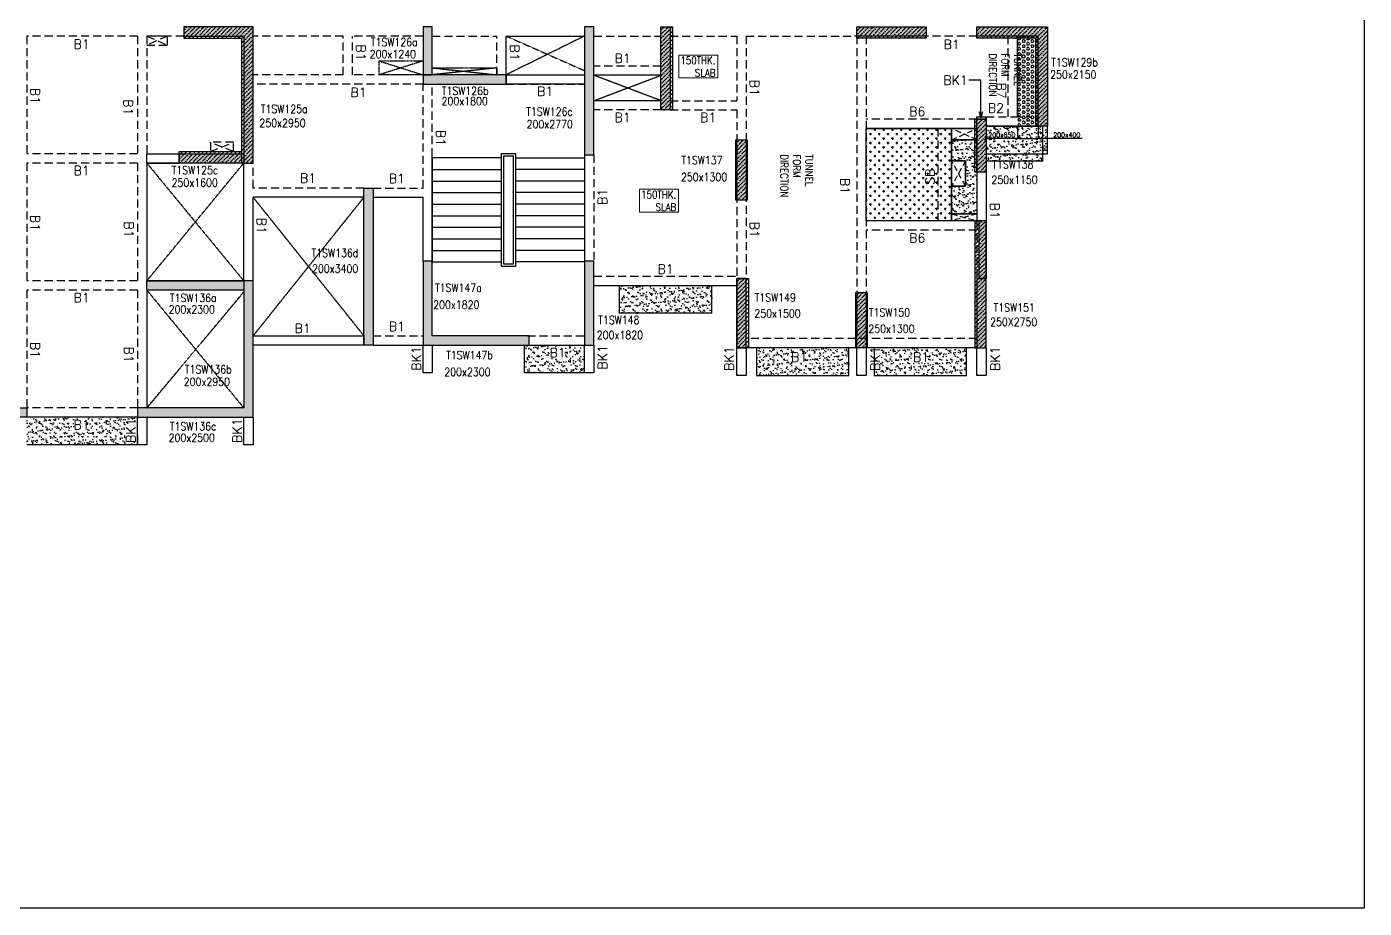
# Model space of a CAD drawing. Header units: millimetres. Extents: x 1078357 to 2594950, y -5122486 to -4636555.
# Drawn here: x 1175078 to 1204038, y -4684019 to -4664941 of the extents above; entities that cross this region are included whole.
import ezdxf

# ---------------------------------------------------------------- set-up
doc = ezdxf.new("R2010")
doc.units = ezdxf.units.MM
doc.header["$PDMODE"] = 35
for name, pattern in [('CONTINOUS', [0]), ('HIDDEN', [0.375, 0.25, -0.125]), ('New Retail block$0$CONTINOUS', [0])]:
    doc.linetypes.add(name, pattern=pattern)
doc.layers.get('0').update_dxf_attribs({"lineweight": 0})
doc.layers.get('Defpoints').update_dxf_attribs({"lineweight": 0})
for name, color, linetype in [('B-200x325', 201, 'HIDDEN'), ('B-200x400', 44, 'HIDDEN'), ('DROP SLAB', 8, 'Continuous'), ('NON STR. RCC WALL', 6, 'Continuous'), ('S-BEAM', 3, 'HIDDEN'), ('S-BEAM NO.', 6, 'Continuous'), ('S-COLUM_STOP', 12, 'Continuous'), ('S-COLUMN', 1, 'Continuous'), ('S-CUTOUT', 8, 'HIDDEN'), ('S-SLAB-PROJECTION', 54, 'New Retail block$0$CONTINOUS'), ('S-STAIR', 31, 'Continuous'), ('SLAB FOLD', 8, 'Continuous'), ('TEXT', 7, 'Continuous')]:
    doc.layers.add(name, color=color, linetype=linetype)
for name, color, linetype, lineweight in [('Boundary', 40, 'Continuous', 30), ('COL. NO.', 30, 'Continuous', 25), ('COL. SIZE', 7, 'Continuous', 25), ('DIM', 9, 'Continuous', 25), ('HATCH', 8, 'Continuous', 30), ('Origin', 40, 'Continuous', 30), ('SLAB THK.', 6, 'Continuous', 0)]:
    doc.layers.add(name, color=color, linetype=linetype, lineweight=lineweight)
doc.styles.add('Roman', font='romans')
doc.styles.add('ROMANS', font='romans.shx', dxfattribs={"width": 0.85})
doc.dimstyles.new('HARESH', dxfattribs={"dimtxt": 150, "dimasz": 75, "dimexe": 0, "dimexo": 0, "dimgap": 25, "dimtad": 1, "dimdec": 0, "dimdsep": 46, "dimtxsty": 'Roman', "dimblk": 'OBLIQUE', "dimcen": 225, "dimdle": 25, "dimclrd": 2, "dimclre": 2, "dimclrt": 7, "dimadec": 8, "dimazin": 1, "dimtfac": 1, "dimtdec": 0, "dimtmove": 0, "dimatfit": 0, "dimfxl": 1, "dimlwd": -1, "dimlwe": -1, "dimarcsym": 0})
pattern_1 = [(37.47015413, (-5089629.34, 23383636.63), (-4.72361136, 146.8264517), [0, -115.824, 0, -129.54, 0, -123.825]), (7.4701541, (-5089629.34, 23383636.63), (134.9689868, 214.9772528), [0, -62.484, 0, -104.394, 0, -40.005]), (327.47015413, (-5089723.07, 23383636.68), (237.29790347, 0.3075449), [0, -38.1, 0, -137.16, 0, -179.07]), (317.4701541, (-5089723.07, 23383636.68), (229.1017424, 66.759465), [0, -19.05, 0, -89.916, 0, -102.87])]
pattern_2 = [(45, (903512.16, -4590022.35), (33.67596, 123.478522), [158.75, -31.75, 0, -31.75])]
pattern_3 = [(45, (903512.135, -4613405.35), (33.67596, 123.478522), [158.75, -31.75, 0, -31.75])]
pattern_4 = [(45, (903512.16, -4590022.35), (33.67596, 123.478522), [158.75, -31.75, 0, -31.75])]

# ---------------------------------------------------------------- blocks, each defined once
blk = doc.blocks.new('_Oblique')
at = {"color": 0, "linetype": 'ByBlock', "lineweight": -2}
blk.add_line((-0.5, -0.5), (0.5, 0.5), dxfattribs=at)
blk = doc.blocks.new('*D1393')
at = {"layer": 'Defpoints', "color": 0, "ltscale": 700, "transparency": 16777216}
for p in [(1196528, -4667091, 0), (1196978, -4667091, 0), (1196978, -4667357)]:
    blk.add_point(p, dxfattribs=at)
at = {"layer": 'DIM', "color": 2, "ltscale": 700, "transparency": 16777216}
for p, q in [((1196528, -4667091), (1196528, -4667357)), ((1196978, -4667091), (1196978, -4667357)), ((1196528, -4667357), (1196453, -4667357)), ((1196528, -4667357), (1196978, -4667357)), ((1196528, -4667357), (1196978, -4667357)), ((1196978, -4667357), (1197053, -4667357)), ((1197934, -4667357), (1196978, -4667357))]:
    blk.add_line(p, q, dxfattribs=at)
at = {"layer": 'DIM', "color": 2, "ltscale": 700, "transparency": 16777216, "xscale": 75, "yscale": 75, "zscale": 75}
blk.add_blockref('_Oblique', (1196528, -4667357), dxfattribs=at)
at = {"layer": 'DIM', "color": 2, "ltscale": 700, "transparency": 16777216, "xscale": 75, "yscale": 75, "zscale": 75, "rotation": 180}
blk.add_blockref('_Oblique', (1196978, -4667357), dxfattribs=at)
at = {"layer": 'DIM', "color": 7, "ltscale": 700, "transparency": 16777216, "insert": (1197598, -4667282), "char_height": 150, "attachment_point": 5, "style": 'Roman'}
blk.add_mtext('{\\H0.666667x;200x400}', dxfattribs=at)
blk = doc.blocks.new('*D1394')
at = {"layer": 'Defpoints', "color": 0, "ltscale": 700, "transparency": 16777216}
for p in [(1195853, -4667091, 0), (1196528, -4667091), (1195853, -4667357)]:
    blk.add_point(p, dxfattribs=at)
at = {"layer": 'DIM', "color": 2, "ltscale": 700, "transparency": 16777216}
for p, q in [((1195853, -4667091), (1195853, -4667357)), ((1196528, -4667091), (1196528, -4667357)), ((1196553, -4667357), (1195828, -4667357))]:
    blk.add_line(p, q, dxfattribs=at)
at = {"layer": 'DIM', "color": 2, "ltscale": 700, "transparency": 16777216, "xscale": 75, "yscale": 75, "zscale": 75, "rotation": 180}
blk.add_blockref('_Oblique', (1195853, -4667357), dxfattribs=at)
at = {"layer": 'DIM', "color": 2, "ltscale": 700, "transparency": 16777216, "xscale": 75, "yscale": 75, "zscale": 75}
blk.add_blockref('_Oblique', (1196528, -4667357), dxfattribs=at)
at = {"layer": 'DIM', "color": 7, "ltscale": 700, "transparency": 16777216, "insert": (1196191, -4667282), "char_height": 150, "attachment_point": 5, "style": 'Roman'}
blk.add_mtext('{\\H0.666667x;200x650}', dxfattribs=at)

msp = doc.modelspace()

# ---------------------------------------------------------------- hatches: boundary and pattern name
at = {"layer": 'DROP SLAB'}
h = msp.add_hatch(dxfattribs=at)
h.set_pattern_fill('CROSS', color=8, scale=15, angle=0.03079)
h.set_pattern_definition([(180.03079016, (-3255063.09, 14065734.42), (-95.1987999, -95.3011726), [47.625, -142.875]), (270.03079016, (-3255086.91, 14065758.22), (95.3011726, -95.1987999), [47.625, -142.875])])
h.paths.add_polyline_path([(1195103.4, -4669141), (1193253.3, -4669140.9), (1193253.3, -4667141.1), (1195103.4, -4667141.2)])
at = {"layer": 'HATCH', "ltscale": 1000}
h = msp.add_hatch(dxfattribs=at)
h.set_pattern_fill('HEX', color=8, scale=10, angle=180)
h.set_pattern_definition([(180, (12053.804, 210033.016), (-7e-15, -54.99261315), [31.75, -63.5]), (300, (12053.804, 210033.016), (47.625, 27.4963066), [31.75, -63.5]), (240, (12022.054, 210033.016), (47.625, -27.4963066), [31.75, -63.5])])
h.paths.add_polyline_path([(1196978.5, -4667091.2), (1196528.5, -4667091.2), (1196528.5, -4665141.3), (1196978.5, -4665141.3)])
at = {"layer": 'HATCH'}
h = msp.add_hatch(dxfattribs=at)
h.set_pattern_fill('AR-SAND', color=8, scale=3, angle=179.97015)
h.set_pattern_definition([(37.4701541, (-2896504.91, 14015598.26), (-4.72361136, 146.8264517), [0, -115.824, 0, -129.54, 0, -123.825]), (7.4701541, (-2896504.91, 14015598.26), (134.9689868, 214.9772528), [0, -62.484, 0, -104.394, 0, -40.005]), (327.4701541, (-2896598.64, 14015598.31), (237.2979035, 0.3075449), [0, -38.1, 0, -137.16, 0, -179.07]), (317.4701541, (-2896598.64, 14015598.3), (229.1017424, 66.759465), [0, -19.05, 0, -89.916, 0, -102.87])])
h.paths.add_polyline_path([(1197178.4, -4667091.2), (1195853.3, -4667091.2), (1195853.3, -4667691.2), (1197178.4, -4667691.2)])
h = msp.add_hatch(dxfattribs=at)
h.set_pattern_fill('AR-SAND', color=8, scale=3, angle=179.97015)
h.set_pattern_definition([(37.4701541, (-2896504.59, 14015598.24), (-4.72361136, 146.8264517), [0, -115.824, 0, -129.54, 0, -123.825]), (7.4701541, (-2896504.59, 14015598.24), (134.9689868, 214.9772528), [0, -62.484, 0, -104.394, 0, -40.005]), (327.4701541, (-2896598.32, 14015598.29), (237.2979035, 0.3075449), [0, -38.1, 0, -137.16, 0, -179.07]), (317.4701541, (-2896598.32, 14015598.3), (229.1017424, 66.759465), [0, -19.05, 0, -89.916, 0, -102.87])])
h.paths.add_polyline_path([(1197078.4, -4667091.1), (1195853.7, -4667091.1), (1195853.7, -4667841.1), (1197078.4, -4667841.1)])
h = msp.add_hatch(dxfattribs=at)
h.set_pattern_fill('AR-SAND', color=8, scale=3, angle=359.97015)
h.set_pattern_definition([(37.47015413, (-3826729.77, 18699617.45), (-4.72361136, 146.8264517), [0, -115.824, 0, -129.54, 0, -123.825]), (7.4701541, (-3826729.77, 18699617.45), (134.9689868, 214.9772528), [0, -62.484, 0, -104.394, 0, -40.005]), (327.4701541, (-3826823.5, 18699617.5), (237.2979035, 0.3075449), [0, -38.1, 0, -137.16, 0, -179.07]), (317.4701541, (-3826823.5, 18699617.5), (229.1017424, 66.759465), [0, -19.05, 0, -89.916, 0, -102.87])])
h.paths.add_polyline_path([(1195653.4, -4668991.2), (1195103.4, -4668991.2), (1195103.4, -4668391.1), (1195403.4, -4668391.1), (1195403.4, -4667841.2), (1195103.4, -4667841.2), (1195103.4, -4667391.2), (1195653.4, -4667391.2)])
h = msp.add_hatch(dxfattribs=at)
h.set_pattern_fill('AR-SAND', color=8, scale=3, angle=179.97015)
h.set_pattern_definition([(37.47015413, (-5087576.01, 23384926.63), (-4.72361136, 146.8264517), [0, -115.824, 0, -129.54, 0, -123.825]), (7.4701541, (-5087576, 23384926.63), (134.9689868, 214.9772528), [0, -62.484, 0, -104.394, 0, -40.005]), (327.47015413, (-5087669.74, 23384926.68), (237.29790347, 0.3075449), [0, -38.1, 0, -137.16, 0, -179.07]), (317.4701541, (-5087669.74, 23384926.68), (229.1017424, 66.759465), [0, -19.05, 0, -89.916, 0, -102.87])])
h.paths.add_polyline_path([(1189211.7, -4671139.5), (1187911.7, -4671141.2), (1187911.7, -4670541.2), (1187971.7, -4670541.2), (1188011.7, -4670541.2), (1189911.6, -4670542), (1189911.6, -4671140.4)], is_closed=False)
h.paths.add_polyline_path([(1188437.7, -4670554.7), (1188437.7, -4670554.7), (1188437.7, -4670854.7), (1188437.7, -4670854.7)], flags=16)
h = msp.add_hatch(dxfattribs=at)
h.set_pattern_fill('AR-SAND', color=8, scale=3, angle=179.97015)
h.set_pattern_definition(pattern_1)
h.paths.add_polyline_path([(1187158.3, -4672429.5), (1185858.3, -4672431.2), (1185858.3, -4671831.2), (1185918.3, -4671831.2), (1185958.3, -4671831.2), (1187158.3, -4671831.2), (1187158.3, -4672429.5)], is_closed=False)
h.paths.add_polyline_path([(1186751, -4671844.7), (1186384.4, -4671844.7), (1186384.4, -4672144.7), (1186751, -4672144.7)], flags=24)
h = msp.add_hatch(dxfattribs=at)
h.set_pattern_fill('AR-SAND', color=8, scale=3, angle=179.97015)
h.set_pattern_definition([(37.47015413, (-3992404.63, 18699617.45), (-4.72361136, 146.8264517), [0, -115.824, 0, -129.54, 0, -123.825]), (7.4701541, (-3992404.63, 18699617.45), (134.9689868, 214.9772528), [0, -62.484, 0, -104.394, 0, -40.005]), (327.4701541, (-3992498.35, 18699617.5), (237.2979035, 0.3075449), [0, -38.1, 0, -137.16, 0, -179.07]), (317.4701541, (-3992498.35, 18699617.5), (229.1017424, 66.759465), [0, -19.05, 0, -89.916, 0, -102.87])])
h.paths.add_polyline_path([(1192878.3, -4671891.2), (1190878.3, -4671891.2), (1190878.3, -4672491.2), (1192878.3, -4672491.2)])
h = msp.add_hatch(dxfattribs=at)
h.set_pattern_fill('AR-SAND', color=8, scale=3, angle=179.97015)
h.set_pattern_definition([(37.47015413, (-3994954.63, 18699617.45), (-4.72361136, 146.8264517), [0, -115.824, 0, -129.54, 0, -123.825]), (7.4701541, (-3994954.63, 18699617.45), (134.9689868, 214.9772528), [0, -62.484, 0, -104.394, 0, -40.005]), (327.4701541, (-3995048.35, 18699617.5), (237.2979035, 0.3075449), [0, -38.1, 0, -137.16, 0, -179.07]), (317.4701541, (-3995048.35, 18699617.5), (229.1017424, 66.759465), [0, -19.05, 0, -89.916, 0, -102.87])])
h.paths.add_polyline_path([(1195428.3, -4671891.2), (1193428.3, -4671891.2), (1193428.3, -4672491.2), (1195428.3, -4672491.2)])
h = msp.add_hatch(dxfattribs=at)
h.set_pattern_fill('AR-SAND', color=8, scale=3, angle=179.97015)
h.set_pattern_definition(pattern_1)
h.paths.add_polyline_path([(1175078.3, -4673391.2), (1177478.3, -4673391.2), (1177478.3, -4673991.2), (1175078.3, -4673991.2)])
at = {"layer": 'S-COLUM_STOP', "lineweight": 25}
h = msp.add_hatch(dxfattribs=at)
h.set_pattern_fill('ANSI36', color=8, scale=20)
h.set_pattern_definition(pattern_2)
h.paths.add_polyline_path([(1178478.5, -4665191.3), (1179728.5, -4665191.3), (1179728.5, -4667891.3), (1179978.5, -4667891.3), (1179978.5, -4664941.3), (1178478.5, -4664941.3)])
h = msp.add_hatch(dxfattribs=at)
h.set_pattern_fill('ANSI36', color=8, scale=20)
h.set_pattern_definition(pattern_4)
h.paths.add_polyline_path([(1188808.6, -4664941.3), (1189058.6, -4664941.3), (1189058.6, -4666741.2), (1188808.6, -4666741.2)])
h = msp.add_hatch(dxfattribs=at)
h.set_pattern_fill('ANSI36', color=8, scale=20)
h.set_pattern_definition(pattern_3)
h.paths.add_polyline_path([(1193053.5, -4664941.2), (1194553.5, -4664941.2), (1194553.5, -4665191.2), (1193053.5, -4665191.2)])
h = msp.add_hatch(dxfattribs=at)
h.set_pattern_fill('ANSI36', color=8, scale=20)
h.set_pattern_definition([(45, (903512.135, -4613405.35), (33.67596, 123.478522), [158.75, -31.75, 0, -31.75])])
h.paths.add_polyline_path([(1196928.5, -4665191.3), (1195653.5, -4665191.3), (1195653.5, -4664941.3), (1197178.5, -4664941.3), (1197178.5, -4667091.3), (1196928.5, -4667091.3)])
h = msp.add_hatch(dxfattribs=at)
h.set_pattern_fill('ANSI36', color=8, scale=20)
h.set_pattern_definition(pattern_4)
h.paths.add_polyline_path([(1195603.5, -4666941.3), (1195853.5, -4666941.3), (1195853.5, -4668091.3), (1195603.5, -4668091.3)])
h = msp.add_hatch(dxfattribs=at)
h.set_pattern_fill('ANSI36', color=8, scale=20)
h.set_pattern_definition(pattern_3)
h.paths.add_polyline_path([(1190428.5, -4667391.2), (1190678.5, -4667391.2), (1190678.5, -4668691.2), (1190428.5, -4668691.2)])
h = msp.add_hatch(dxfattribs=at)
h.set_pattern_fill('ANSI36', color=8, scale=20)
h.set_pattern_definition(pattern_2)
h.paths.add_polyline_path([(1179728.5, -4667641.3), (1179728.5, -4667891.3), (1178378.5, -4667891.3), (1178378.5, -4667641.3)])
h = msp.add_hatch(dxfattribs=at)
h.set_pattern_fill('ANSI36', color=8, scale=20)
h.set_pattern_definition(pattern_3)
h.paths.add_polyline_path([(1195603.5, -4671891.5), (1195853.5, -4671891.5), (1195853.5, -4669141), (1195603.5, -4669141)])
h = msp.add_hatch(dxfattribs=at)
h.set_pattern_fill('ANSI36', color=8, scale=20)
h.set_pattern_definition(pattern_4)
h.paths.add_polyline_path([(1190453.5, -4670391.2), (1190703.5, -4670391.2), (1190703.5, -4671891.2), (1190453.5, -4671891.2)])
h = msp.add_hatch(dxfattribs=at)
h.set_pattern_fill('ANSI36', color=8, scale=20)
h.set_pattern_definition(pattern_4)
h.paths.add_polyline_path([(1193278.6, -4670691.2), (1193278.6, -4671891.1), (1193028.6, -4671891.1), (1193028.6, -4670691.2)])
at = {"layer": 'S-COLUMN', "lineweight": 25}
h = msp.add_hatch(color=1, dxfattribs=at)
h.dxf.hatch_style = 1
h.paths.add_polyline_path([(1178478.5, -4665141.3), (1179778.5, -4665141.3), (1179778.5, -4667891.3), (1179978.5, -4667891.3), (1179978.5, -4664941.3), (1178478.5, -4664941.3)])
h = msp.add_hatch(color=1, dxfattribs=at)
h.dxf.hatch_style = 1
h.paths.add_polyline_path([(1183858.5, -4664941.3), (1183658.5, -4664941.3), (1183658.5, -4665981.3), (1183858.5, -4665981.3)])
h = msp.add_hatch(color=1, dxfattribs=at)
h.dxf.hatch_style = 1
h.paths.add_polyline_path([(1187358.5, -4664941.3), (1187158.5, -4664941.3), (1187158.5, -4667711.3), (1187358.5, -4667711.3)])
h = msp.add_hatch(color=1, dxfattribs=at)
h.dxf.hatch_style = 1
h.paths.add_polyline_path([(1189008.5, -4666741.2), (1188808.5, -4666741.2), (1188808.5, -4664941.3), (1189008.5, -4664941.3)])
h = msp.add_hatch(color=1, dxfattribs=at)
h.dxf.hatch_style = 1
h.paths.add_polyline_path([(1193053.5, -4664941.2), (1194553.5, -4664941.2), (1194553.5, -4665141.2), (1193053.5, -4665141.2)])
h = msp.add_hatch(color=1, dxfattribs=at)
h.dxf.hatch_style = 1
h.paths.add_polyline_path([(1196978.5, -4665141.3), (1195653.5, -4665141.3), (1195653.5, -4664941.3), (1197178.5, -4664941.3), (1197178.5, -4667091.3), (1196978.5, -4667091.3)])
h = msp.add_hatch(color=1, dxfattribs=at)
h.dxf.hatch_style = 1
h.paths.add_polyline_path([(1183658.5, -4666181.3), (1185458.5, -4666181.3), (1185458.5, -4665981.3), (1183658.5, -4665981.3)])
h = msp.add_hatch(color=1, dxfattribs=at)
h.dxf.hatch_style = 1
h.paths.add_polyline_path([(1195653.5, -4666941.3), (1195853.5, -4666941.3), (1195853.5, -4668091.3), (1195653.5, -4668091.3)])
h = msp.add_hatch(color=1, dxfattribs=at)
h.dxf.hatch_style = 1
h.paths.add_polyline_path([(1190603.5, -4667391.2), (1190589.8, -4667391.2), (1190544.9, -4667391.2), (1190453.5, -4667391.2), (1190453.5, -4668691.2), (1190653.5, -4668691.2), (1190653.5, -4667541.2), (1190653.5, -4667391.2)])
h = msp.add_hatch(color=1, dxfattribs=at)
h.dxf.hatch_style = 1
h.paths.add_polyline_path([(1174878.6, -4670441.3), (1174878.6, -4670641.3), (1172778.5, -4670641.3), (1172778.5, -4673191.3), (1175078.5, -4673191.3), (1175078.5, -4673391.3), (1172578.5, -4673391.3), (1172578.5, -4667691.3), (1172778.5, -4667691.3), (1172778.5, -4670441.3)])
h = msp.add_hatch(color=1, dxfattribs=at)
h.dxf.hatch_style = 1
h.paths.add_polyline_path([(1179778.5, -4667691.3), (1179778.5, -4667891.3), (1178378.5, -4667891.3), (1178378.5, -4667691.3)])
h = msp.add_hatch(color=1, dxfattribs=at)
h.dxf.hatch_style = 1
h.paths.add_polyline_path([(1182378.5, -4668431.3), (1182378.5, -4671831.3), (1182578.5, -4671831.3), (1182578.5, -4668431.3)])
at = {"layer": 'S-COLUMN', "lineweight": 25, "extrusion": (-1.00316e-06, -2.11765e-11, 1)}
h = msp.add_hatch(color=1, dxfattribs=at)
h.dxf.hatch_style = 1
h.paths.add_polyline_path([(1195693.5, -4670391.2), (1195853.5, -4670391.2), (1195853.5, -4669141), (1195693.5, -4669141)])
at = {"layer": 'S-COLUMN', "lineweight": 25}
h = msp.add_hatch(color=1, dxfattribs=at)
h.dxf.hatch_style = 1
h.paths.add_polyline_path([(1183658.5, -4671831.3), (1185958.5, -4671831.3), (1185958.5, -4671631.3), (1183858.5, -4671631.3), (1183858.5, -4670011.3), (1183658.5, -4670011.3)])
h = msp.add_hatch(color=1, dxfattribs=at)
h.dxf.hatch_style = 1
h.paths.add_polyline_path([(1187358.5, -4670011.3), (1187158.5, -4670011.3), (1187158.5, -4671831.3), (1187358.5, -4671831.3)])
h = msp.add_hatch(color=1, dxfattribs=at)
h.dxf.hatch_style = 1
h.paths.add_polyline_path([(1190453.5, -4671891.3), (1190653.5, -4671891.3), (1190653.5, -4670391.2), (1190453.5, -4670391.2)])
h = msp.add_hatch(color=1, dxfattribs=at)
h.dxf.hatch_style = 1
h.paths.add_polyline_path([(1195653.5, -4671891.3), (1195853.5, -4671891.3), (1195853.5, -4670391.2), (1195653.5, -4670391.2)])
h = msp.add_hatch(color=1, dxfattribs=at)
h.dxf.hatch_style = 1
h.paths.add_polyline_path([(1177478.5, -4673391.3), (1179978.5, -4673391.3), (1179978.5, -4670441.3), (1179778.5, -4670441.2), (1179778.5, -4673191.3), (1177478.5, -4673191.3), (1177478.5, -4673391.3)], is_closed=False)
h = msp.add_hatch(color=1, dxfattribs=at)
h.dxf.hatch_style = 1
h.paths.add_polyline_path([(1177678.5, -4670441.2), (1179778.5, -4670441.2), (1179778.5, -4670641.2), (1177678.5, -4670641.2)])
h = msp.add_hatch(color=1, dxfattribs=at)
h.dxf.hatch_style = 1
h.paths.add_polyline_path([(1179778.5, -4670441.2), (1177678.5, -4670441.2), (1177678.5, -4670641.2), (1179778.5, -4670641.2)])
h = msp.add_hatch(color=1, dxfattribs=at)
h.dxf.hatch_style = 1
h.paths.add_polyline_path([(1193253.5, -4670691.2), (1193253.5, -4671891.3), (1193053.5, -4671891.3), (1193053.5, -4670691.2)])

# ---------------------------------------------------------------- linework, layer by layer
at = {"layer": 'B-200x400', "linetype": 'HIDDEN', "ltscale": 500}
msp.add_line((1196528.2, -4666891.2, 0), (1196978.2, -4666891.2, 0), dxfattribs=at)
at = {"layer": 'B-200x400', "linetype": 'ByBlock', "ltscale": 500}
msp.add_line((1196528.2, -4667091.2, 0), (1196978.2, -4667091.2, 0), dxfattribs=at)
at = {"layer": 'Boundary', "ltscale": 700, "elevation": 0}
msp.add_lwpolyline([(1097224.7, -4636555), (1204038.4, -4636555), (1204038.4, -4684019.2), (1097224.7, -4684019.2)], close=True, dxfattribs=at)
at = {"layer": 'DROP SLAB', "color": 3, "linetype": 'CONTINOUS', "ltscale": 500, "elevation": 0}
for points in [[(1195103.4, -4669141), (1193253.3, -4669140.9), (1193253.3, -4667141.1), (1195103.4, -4667141.2)], [(1195653.2, -4667391.2), (1195103.4, -4667391.2), (1195103.4, -4667141.2), (1195653.2, -4667141.2)], [(1195403.4, -4668391.2), (1195103.4, -4668391.2), (1195103.4, -4667841.2), (1195403.4, -4667841.2)], [(1195653.4, -4669140.9), (1195103.4, -4669140.9), (1195103.4, -4668991.2), (1195653.4, -4668991.2)]]:
    msp.add_lwpolyline(points, close=True, dxfattribs=at)
at = {"layer": 'NON STR. RCC WALL', "elevation": 0}
for points in [[(1187158.5, -4665981.3), (1187158.5, -4666181.3), (1185458.5, -4666181.3), (1185458.5, -4665981.3)], [(1178378.5, -4667691.3), (1178378.5, -4667891.3), (1177678.5, -4667891.3), (1177678.5, -4667691.3)], [(1182378.5, -4671631.3), (1182378.5, -4671831.3), (1179978.5, -4671831.3), (1179978.5, -4671631.3)]]:
    msp.add_lwpolyline(points, close=True, dxfattribs=at)
at = {"layer": 'Origin', "ltscale": 700}
msp.add_point((1179778.3, -4673191.2, 0), dxfattribs=at)
at = {"layer": 'S-BEAM', "linetype": 'HIDDEN', "ltscale": 700}
for p, q in [((1175078.3, -4665141.2, 0), (1175078.3, -4667691.2, 0)), ((1177478.3, -4665141.2, 0), (1175078.3, -4665141.2, 0)), ((1177478.3, -4665141.2, 0), (1177478.3, -4667691.2, 0)), ((1177678.3, -4665141.2, 0), (1177678.3, -4667691.2, 0)), ((1178478.3, -4665141.2, 0), (1177678.3, -4665141.2, 0)), ((1181928.4, -4665141.2, 0), (1179978.3, -4665141.2, 0)), ((1181928.4, -4665981.2, 0), (1181928.4, -4665141.2, 0)), ((1183658.3, -4665141.2, 0), (1182128.4, -4665141.2, 0)), ((1182128.4, -4665981.2, 0), (1182128.4, -4665141.2, 0)), ((1183858.3, -4665141.2, 0), (1185258.3, -4665141.2, 0)), ((1185258.3, -4665981.2, 0), (1185258.3, -4665141.2, 0)), ((1187358.4, -4665141.2, 0), (1188808.3, -4665141.2, 0)), ((1189008.3, -4665141.2, 0), (1190453.3, -4665141.2, 0)), ((1190453.3, -4665141.2, 0), (1190453.3, -4666541.1, 0)), ((1190653.3, -4665141.2, 0), (1190653.3, -4670391.1, 0)), ((1190653.3, -4665141.2, 0), (1193003.3, -4665141.2, 0)), ((1195653.3, -4665141.2, 0), (1193003.3, -4665141.2, 0)), ((1193053.3, -4665141.2, 0), (1193053.3, -4671591.1, 0)), ((1193253.3, -4665141.2, 0), (1193253.3, -4671591.1, 0)), ((1181928.4, -4665981.2, 0), (1179978.4, -4665981.2, 0)), ((1183658.3, -4665981.2, 0), (1182128.4, -4665981.2, 0)), ((1188808.3, -4665791.1, 0), (1187358.3, -4665791.1, 0)), ((1183658.3, -4666181.2, 0), (1179978.4, -4666181.2, 0)), ((1183658.3, -4668431.2, 0), (1183658.3, -4666181.2, 0)), ((1183858.3, -4667741.2, 0), (1183858.3, -4666181.2, 0)), ((1185458.5, -4666181.3, 0), (1187158.5, -4666181.3, 0)), ((1189008.2, -4666541.1, 0), (1190453.3, -4666541.1, 0)), ((1188808.3, -4666741.1, 0), (1187358.3, -4666741.1, 0)), ((1189008.2, -4666741.1, 0), (1190453.3, -4666741.1, 0)), ((1190453.3, -4666741.1, 0), (1190453.3, -4670391.1, 0)), ((1195853.4, -4666891.2, 0), (1196528.2, -4666891.2, 0)), ((1194803.4, -4667141.2, 0), (1194803.4, -4669141, 0)), ((1177478.3, -4667691.2, 0), (1175078.3, -4667691.2, 0)), ((1177678.3, -4667691.2, 0), (1178378.3, -4667691.2, 0)), ((1187358.4, -4667711.2, 0), (1187358.4, -4670011.2, 0)), ((1175078.3, -4667891.2, 0), (1175078.3, -4670441.2, 0)), ((1177478.3, -4667891.2, 0), (1175078.3, -4667891.2, 0)), ((1177478.3, -4667891.2, 0), (1177478.3, -4670441.2, 0)), ((1179978.3, -4668431.2, 0), (1179978.3, -4667891.2, 0)), ((1195653.3, -4668091.2, 0), (1195653.3, -4670391.1, 0)), ((1182378.4, -4668431.2, 0), (1179978.3, -4668431.2, 0)), ((1182578.4, -4668431.2, 0), (1183658.3, -4668431.2, 0)), ((1187358.4, -4670341.2, 0), (1190453.3, -4670341.2, 0)), ((1177478.3, -4670441.2, 0), (1175078.3, -4670441.2, 0)), ((1175078.3, -4670641.2, 0), (1175078.3, -4673231.1, 0)), ((1177478.3, -4670641.2, 0), (1175078.3, -4670641.2, 0)), ((1177478.3, -4670641.2, 0), (1177478.3, -4673231.1, 0)), ((1182578.4, -4671631.3, 0), (1183658.3, -4671631.3, 0)), ((1185918.3, -4671631.2, 0), (1187158.3, -4671631.2, 0)), ((1195653.3, -4671691.2, 0), (1190653.3, -4671691.2, 0)), ((1177478.3, -4673191.2, 0), (1175078.3, -4673191.2, 0))]:
    msp.add_line(p, q, dxfattribs=at)
at = {"layer": 'S-BEAM', "linetype": 'CONTINOUS', "ltscale": 700}
for p, q in [((1185458.3, -4665981.2, 0), (1185458.3, -4665141.2, 0)), ((1185458.3, -4665141.2, 0), (1187158.4, -4665141.2, 0)), ((1185458.5, -4665981.3, 0), (1187158.5, -4665981.3, 0)), ((1195853.4, -4667091.2, 0), (1196528.2, -4667091.2, 0)), ((1183858.3, -4670011.2, 0), (1183858.3, -4667741.2, 0)), ((1177678.3, -4667891.2, 0), (1177678.3, -4670441.2, 0)), ((1177678.3, -4667891.2, 0), (1178378.3, -4667891.3, 0)), ((1179778.3, -4670441.2, 0), (1179778.3, -4667891.2, 0)), ((1195853.3, -4668091.2, 0), (1195853.3, -4670391.1, 0)), ((1182378.4, -4668631.2, 0), (1179978.3, -4668631.2, 0)), ((1179978.3, -4670441.2, 0), (1179978.3, -4668631.2, 0)), ((1182578.4, -4668631.2, 0), (1183658.3, -4668631.2, 0)), ((1183658.3, -4670011.2, 0), (1183658.3, -4668631.2, 0)), ((1179778.3, -4670441.2, 0), (1177678.3, -4670441.2, 0)), ((1177678.3, -4670641.2, 0), (1177678.3, -4673191.2, 0)), ((1179778.3, -4670641.2, 0), (1177678.3, -4670641.2, 0)), ((1182578.4, -4671831.3, 0), (1183658.3, -4671831.3, 0)), ((1183658.3, -4672431.2, 0), (1183658.3, -4671831.2, 0)), ((1183858.3, -4671831.2, 0), (1183858.3, -4672431.2, 0)), ((1185918.3, -4671831.2, 0), (1187158.3, -4671831.2, 0)), ((1187158.3, -4672431.2, 0), (1187158.3, -4671831.2, 0)), ((1187358.3, -4671831.2, 0), (1187358.3, -4672431.2, 0)), ((1190453.3, -4672491.2, 0), (1190453.3, -4671891.2, 0)), ((1195653.3, -4671891.2, 0), (1190653.3, -4671891.2, 0)), ((1190653.3, -4671891.2, 0), (1190653.3, -4672491.2, 0)), ((1193053.3, -4672491.2, 0), (1193053.3, -4671891.2, 0)), ((1193253.3, -4671891.2, 0), (1193253.3, -4672491.2, 0)), ((1195653.3, -4672491.2, 0), (1195653.3, -4671891.2, 0)), ((1195853.3, -4671891.2, 0), (1195853.3, -4672491.2, 0)), ((1183858.3, -4672431.2, 0), (1183658.3, -4672431.2, 0)), ((1187358.3, -4672431.2, 0), (1187158.3, -4672431.2, 0)), ((1190653.3, -4672491.2, 0), (1190453.3, -4672491.2, 0)), ((1193253.3, -4672491.2, 0), (1193053.3, -4672491.2, 0)), ((1195853.3, -4672491.2, 0), (1195653.3, -4672491.2, 0)), ((1177478.3, -4673391.2, 0), (1175078.3, -4673391.2, 0)), ((1177478.3, -4673991.2, 0), (1177478.3, -4673391.2, 0)), ((1177678.3, -4673391.2, 0), (1177678.3, -4673991.2, 0)), ((1179778.3, -4673991.2, 0), (1179778.3, -4673391.2, 0)), ((1179978.3, -4673391.2, 0), (1179978.3, -4673991.2, 0)), ((1177678.3, -4673991.2, 0), (1177478.3, -4673991.2, 0)), ((1179978.3, -4673991.2, 0), (1179778.3, -4673991.2, 0))]:
    msp.add_line(p, q, dxfattribs=at)
at = {"layer": 'S-BEAM', "ltscale": 700}
for p, q in [((1196328.2, -4666891.2, 0), (1196328.2, -4665141.2, 0)), ((1195653.2, -4666941.1, 0), (1193253.4, -4666941.1, 0)), ((1195653.4, -4669340.9, 0), (1193253.4, -4669340.9, 0))]:
    msp.add_line(p, q, dxfattribs=at)
at = {"layer": 'S-BEAM', "linetype": 'Continuous', "ltscale": 700}
for p, q in [((1196528.2, -4666891.2, 0), (1196528.2, -4665151.8, 0)), ((1188808.3, -4665991.1, 0), (1187358.3, -4665991.1, 0)), ((1188808.3, -4666541.1, 0), (1187358.3, -4666541.1, 0)), ((1195853.4, -4666941.3, 0), (1195853.4, -4666891.3, 0)), ((1195653.2, -4667141.1, 0), (1193253.4, -4667141.1, 0)), ((1187158.4, -4667711.2, 0), (1187158.4, -4670011.2, 0)), ((1195653.4, -4669140.9, 0), (1193253.4, -4669140.9, 0)), ((1187358.4, -4670541.2, 0), (1190453.3, -4670541.2, 0))]:
    msp.add_line(p, q, dxfattribs=at)
at = {"layer": 'S-BEAM', "linetype": 'ByBlock', "ltscale": 700}
msp.add_line((1195103.4, -4667141.2, 0), (1195103.4, -4669141, 0), dxfattribs=at)
at = {"layer": 'S-BEAM', "linetype": 'Continuous', "ltscale": 700, "elevation": 0}
msp.add_lwpolyline([(1195853.4, -4666941.2), (1195653.3, -4666941.2), (1195653.3, -4666891), (1195853.4, -4666891)], close=True, dxfattribs=at)
at = {"layer": 'S-BEAM', "linetype": 'CONTINOUS', "ltscale": 700, "elevation": 0}
msp.add_lwpolyline([(1179978.3, -4671631.2), (1182378.5, -4671631.2), (1182378.5, -4671831.3), (1179978.3, -4671831.3)], close=True, dxfattribs=at)
at = {"layer": 'S-COLUM_STOP', "lineweight": 25, "elevation": 0}
msp.add_lwpolyline([(1178478.5, -4665191.3), (1179728.5, -4665191.3), (1179728.5, -4667891.3), (1179978.5, -4667891.3), (1179978.5, -4664941.3), (1178478.5, -4664941.3), (1178478.5, -4665191.3)], dxfattribs=at)
for points in [[(1188808.5, -4664941.3), (1189058.5, -4664941.3), (1189058.5, -4666741.2), (1188808.5, -4666741.2)], [(1193053.5, -4664941.2), (1194553.5, -4664941.2), (1194553.5, -4665191.2), (1193053.5, -4665191.2)], [(1195603.5, -4666941.3), (1195853.5, -4666941.3), (1195853.5, -4668091.3), (1195603.5, -4668091.3)], [(1190428.5, -4667391.2), (1190678.5, -4667391.2), (1190678.5, -4668691.2), (1190428.5, -4668691.2)], [(1179728.5, -4667641.3), (1179728.5, -4667891.3), (1178378.5, -4667891.3), (1178378.5, -4667641.3)], [(1190453.5, -4670391.2), (1190703.5, -4670391.2), (1190703.5, -4671891.2), (1190453.5, -4671891.2)], [(1193028.5, -4670691.2), (1193278.5, -4670691.2), (1193278.5, -4671891.1), (1193028.5, -4671891.1)]]:
    msp.add_lwpolyline(points, close=True, dxfattribs=at)
at = {"layer": 'S-COLUM_STOP', "lineweight": 25, "extrusion": (-1.00316e-06, -1.91639e-11, 1), "elevation": -1.2}
msp.add_lwpolyline([(1196928.5, -4665191.3), (1195653.5, -4665191.3), (1195653.5, -4664941.3), (1197178.5, -4664941.3), (1197178.5, -4667091.3), (1196928.5, -4667091.3), (1196928.5, -4665241.3)], close=True, dxfattribs=at)
at = {"layer": 'S-COLUM_STOP', "lineweight": 25, "extrusion": (-1.00316e-06, -2.11765e-11, 1), "elevation": -1.2}
msp.add_lwpolyline([(1195603.5, -4671891.5), (1195853.5, -4671891.5), (1195853.5, -4669141), (1195603.5, -4669141)], close=True, dxfattribs=at)
at = {"layer": 'S-COLUMN', "color": 1, "lineweight": 25}
msp.add_line((1185458.5, -4665981.3, 0), (1185458.5, -4666181.3, 0), dxfattribs=at)
at = {"layer": 'S-COLUMN', "color": 1, "lineweight": 25, "elevation": 0}
for points in [[(1178478.5, -4665141.3), (1179778.5, -4665141.3), (1179778.5, -4667891.3), (1179978.5, -4667891.3), (1179978.5, -4664941.3), (1178478.5, -4664941.3), (1178478.5, -4665141.3)], [(1196978.5, -4665141.3), (1195653.5, -4665141.3), (1195653.5, -4664941.3), (1197178.5, -4664941.3), (1197178.5, -4667091.3), (1196978.5, -4667091.3), (1196978.5, -4665141.3)], [(1177478.5, -4673391.3), (1179978.5, -4673391.3), (1179978.5, -4670441.3), (1179778.5, -4670441.2), (1179778.5, -4673191.3), (1177478.5, -4673191.3), (1177478.5, -4673391.3)]]:
    msp.add_lwpolyline(points, dxfattribs=at)
for points in [[(1183858.5, -4664941.3), (1183658.5, -4664941.3), (1183658.5, -4665981.3), (1183858.5, -4665981.3)], [(1187358.5, -4664941.3), (1187158.5, -4664941.3), (1187158.5, -4667711.3), (1187358.5, -4667711.3)], [(1189008.5, -4666741.2), (1188808.5, -4666741.2), (1188808.5, -4664941.3), (1189008.5, -4664941.3)], [(1193053.5, -4664941.2), (1194553.5, -4664941.2), (1194553.5, -4665141.2), (1193053.5, -4665141.2)], [(1183658.5, -4666181.3), (1185458.5, -4666181.3), (1185458.5, -4665981.3), (1183658.5, -4665981.3)], [(1195653.5, -4666941.3), (1195853.5, -4666941.3), (1195853.5, -4668091.3), (1195653.5, -4668091.3)], [(1190453.5, -4667391.2), (1190653.5, -4667391.2), (1190653.5, -4668691.2), (1190453.5, -4668691.2)], [(1174878.6, -4670441.3), (1174878.6, -4670641.3), (1172778.5, -4670641.3), (1172778.5, -4673191.3), (1175078.5, -4673191.3), (1175078.5, -4673391.3), (1172578.5, -4673391.3), (1172578.5, -4667691.3), (1172778.5, -4667691.3), (1172778.5, -4670441.3)], [(1179778.5, -4667691.3), (1179778.5, -4667891.3), (1178378.5, -4667891.3), (1178378.5, -4667691.3)], [(1182378.5, -4668431.3), (1182578.5, -4668431.3), (1182578.5, -4671831.3), (1182378.5, -4671831.3)], [(1183658.5, -4671831.3), (1185958.5, -4671831.3), (1185958.5, -4671631.3), (1183858.5, -4671631.3), (1183858.5, -4670011.3), (1183658.5, -4670011.3)], [(1187358.5, -4670011.3), (1187158.5, -4670011.3), (1187158.5, -4671831.3), (1187358.5, -4671831.3)], [(1190453.5, -4671891.3), (1190653.5, -4671891.3), (1190653.5, -4670391.2), (1190453.5, -4670391.2)], [(1195653.5, -4671891.3), (1195853.5, -4671891.3), (1195853.5, -4670391.2), (1195653.5, -4670391.2)], [(1177678.5, -4670441.2), (1179778.5, -4670441.2), (1179778.5, -4670641.2), (1177678.5, -4670641.2)], [(1193053.5, -4670691.4), (1193253.5, -4670691.4), (1193253.5, -4671891.3), (1193053.5, -4671891.3)]]:
    msp.add_lwpolyline(points, close=True, dxfattribs=at)
at = {"layer": 'S-COLUMN', "color": 1, "lineweight": 25, "extrusion": (-1.00316e-06, -2.11765e-11, 1), "elevation": -1.2}
msp.add_lwpolyline([(1195693.5, -4670391.2), (1195853.5, -4670391.2), (1195853.5, -4669141), (1195693.5, -4669141)], close=True, dxfattribs=at)
at = {"layer": 'S-CUTOUT', "ltscale": 700}
for p, q in [((1177678.4, -4665141.2, 0), (1178128.4, -4665341.2, 0)), ((1178128.4, -4665141.2, 0), (1177678.4, -4665341.2, 0)), ((1179053.4, -4667641.2, 0), (1179553.4, -4667441.2, 0)), ((1179553.4, -4667641.2, 0), (1179053.4, -4667441.2, 0))]:
    msp.add_line(p, q, dxfattribs=at)
at = {"layer": 'S-CUTOUT'}
for p, q in [((1185458.3, -4665141.2, 0), (1187158.4, -4665891.2, 0)), ((1187158.4, -4665141.2, 0), (1185458.3, -4665981.2, 0)), ((1182708.3, -4665681.1, 0), (1183658.3, -4665981.2, 0)), ((1183658.3, -4665681.1, 0), (1182708.3, -4665981.1, 0)), ((1185258.3, -4665831.1, 0), (1183858.3, -4665981.2, 0)), ((1183858.3, -4665831.1, 0), (1185258.3, -4665981.2, 0)), ((1187358.3, -4666541.1, 0), (1188808.3, -4665991.1, 0)), ((1188808.3, -4666541.1, 0), (1187358.3, -4665991.1, 0))]:
    msp.add_line(p, q, dxfattribs=at)
at = {"layer": 'S-CUTOUT', "ltscale": 500}
for p, q in [((1195653.4, -4667391.2, 0), (1195103.4, -4667141.1, 0)), ((1195103.4, -4667391.2, 0), (1195653.2, -4667141.1, 0)), ((1195403.4, -4668391.2, 0), (1195103.4, -4667841.2, 0)), ((1195403.4, -4667841.2, 0), (1195103.4, -4668391.1, 0)), ((1195653.4, -4668991.2, 0), (1195103.4, -4669140.9, 0)), ((1195103.4, -4668991.2, 0), (1195652.5, -4669140.9, 0))]:
    msp.add_line(p, q, dxfattribs=at)
at = {"layer": 'S-CUTOUT', "ltscale": 700, "elevation": 0}
for points in [[(1178128.4, -4665141.2), (1177678.4, -4665141.2), (1177678.4, -4665341.2), (1178128.4, -4665341.2)], [(1179553.4, -4667441.2), (1179053.4, -4667441.2), (1179053.4, -4667641.2), (1179553.4, -4667641.2)]]:
    msp.add_lwpolyline(points, close=True, dxfattribs=at)
at = {"layer": 'S-CUTOUT', "elevation": 0}
for points in [[(1182708.3, -4665681.1), (1183658.3, -4665681.1), (1183658.3, -4665981.1), (1182708.3, -4665981.1)], [(1183858.3, -4665831.1), (1185258.3, -4665831.1), (1185258.3, -4665981.1), (1183858.3, -4665981.1)]]:
    msp.add_lwpolyline(points, close=True, dxfattribs=at)
for points in [[(1177678.3, -4670441.2), (1179778.3, -4667891.2)], [(1177678.3, -4667891.2), (1179778.3, -4670441.2)], [(1182378.4, -4668631.2), (1179978.3, -4671631.2)], [(1179978.3, -4668631.2), (1182378.3, -4671631.2)], [(1177678.3, -4670641.2), (1179778.3, -4673191.2)], [(1177678.3, -4673191.2), (1179778.3, -4670681.1)]]:
    msp.add_lwpolyline(points, dxfattribs=at)
at = {"layer": 'S-SLAB-PROJECTION'}
for p, q in [((1189911.6, -4671141.2, 0), (1189911.6, -4670541.2, 0)), ((1187158.3, -4672429.5, 0), (1187158.3, -4672231.2, 0)), ((1177478.3, -4673791.2, 0), (1177478.3, -4673991.2, 0)), ((1177478.3, -4673991.2, 0), (1175078.3, -4673991.2, 0))]:
    msp.add_line(p, q, dxfattribs=at)
at = {"layer": 'S-SLAB-PROJECTION', "elevation": 0}
for points in [[(1197178.4, -4667091.2), (1195853.3, -4667091.2), (1195853.3, -4667691.2), (1197178.4, -4667691.2)], [(1197078.4, -4667091.1), (1195853.7, -4667091.1), (1195853.7, -4667841.1), (1197078.4, -4667841.1)], [(1192878.3, -4671891.2), (1190878.3, -4671891.2), (1190878.3, -4672491.2), (1192878.3, -4672491.2)], [(1195428.3, -4671891.2), (1193428.3, -4671891.2), (1193428.3, -4672491.2), (1195428.3, -4672491.2)]]:
    msp.add_lwpolyline(points, close=True, dxfattribs=at)
for points in [[(1189911.6, -4671141.2), (1187911.7, -4671141.2), (1187911.7, -4670541.2)], [(1187158.3, -4672429.5), (1185858.3, -4672431.2), (1185858.3, -4671831.2)]]:
    msp.add_lwpolyline(points, dxfattribs=at)
at = {"layer": 'S-STAIR', "elevation": 0}
for points in [[(1185358.3, -4667781.2), (1183858.3, -4667781.2)], [(1183858.3, -4667781.2), (1183858.3, -4670031.2), (1185358.3, -4670031.2)], [(1185658.3, -4667781.2), (1187158.3, -4667781.2)], [(1187158.3, -4667781.2), (1187158.3, -4670031.2), (1185658.3, -4670031.2)], [(1183858.3, -4668031.2), (1185358.3, -4668031.2)], [(1187158.3, -4668031.2), (1185658.3, -4668031.2)], [(1183858.3, -4668281.2), (1185358.3, -4668281.2)], [(1187158.3, -4668281.2), (1185658.3, -4668281.2)], [(1183858.3, -4668531.2), (1185358.3, -4668531.2)], [(1187158.3, -4668531.2), (1185658.3, -4668531.2)], [(1183858.3, -4668781.2), (1185358.3, -4668781.2)], [(1187158.3, -4668781.2), (1185658.3, -4668781.2)], [(1183858.3, -4669031.2), (1185358.3, -4669031.2)], [(1187158.3, -4669031.2), (1185658.3, -4669031.2)], [(1183858.3, -4669281.2), (1185358.3, -4669281.2)], [(1187158.3, -4669281.2), (1185658.3, -4669281.2)], [(1183858.3, -4669531.2), (1185358.3, -4669531.2)], [(1183858.3, -4669781.2), (1185358.3, -4669781.2)], [(1187158.3, -4669531.2), (1185658.3, -4669531.2)], [(1187158.3, -4669781.2), (1185658.3, -4669781.2)]]:
    msp.add_lwpolyline(points, dxfattribs=at)
for points in [[(1185658.3, -4667681.2), (1185658.3, -4670131.2), (1185358.3, -4670131.2), (1185358.3, -4667681.2)], [(1185608.3, -4667731.2), (1185608.3, -4670081.2), (1185408.3, -4670081.2), (1185408.3, -4667731.2)]]:
    msp.add_lwpolyline(points, close=True, dxfattribs=at)
at = {"layer": 'SLAB FOLD', "color": 8, "ltscale": 1000, "elevation": 0}
msp.add_lwpolyline([(1195653.4, -4668991.2), (1195103.4, -4668991.2), (1195103.4, -4668391.1), (1195403.4, -4668391.1), (1195403.4, -4667841.2), (1195103.4, -4667841.2), (1195103.4, -4667391.2), (1195653.4, -4667391.2), (1195653.4, -4668991.2)], dxfattribs=at)
at = {"layer": 'SLAB THK.', "elevation": -0.1}
for points in [[(1190043.2, -4665554.2), (1189198.3, -4665554.2), (1189198.3, -4666050), (1190043.2, -4666050)], [(1190043.2, -4665554.2), (1189198.3, -4665554.2), (1189198.3, -4666050), (1190043.2, -4666050)], [(1189193.2, -4668459.3), (1188348.2, -4668459.3), (1188348.2, -4668955.1), (1189193.2, -4668955.1)], [(1189193.2, -4668459.3), (1188348.2, -4668459.3), (1188348.2, -4668955.1), (1189193.2, -4668955.1)]]:
    msp.add_lwpolyline(points, close=True, dxfattribs=at)

# ---------------------------------------------------------------- texts
at = {"layer": 'B-200x325', "linetype": 'Continuous', "ltscale": 700, "style": 'ROMANS'}
for p in [(1194183.9, -4666875.9, -2.7), (1194183.9, -4669613.1, -2.7)]:
    msp.add_text('B6', height=200, rotation=359.99906, dxfattribs=at).set_placement(p)
at = {"layer": 'COL. NO.', "linetype": 'Continuous', "style": 'ROMANS', "width": 0.85}
for s, p in [('T1SW126a', (1182529.4, -4665359.2, -320.4)), ('T1SW129b', (1197258.2, -4665798.7, -320.4)), ('T1SW126b', (1184063.9, -4666415.3, -320.4)), ('T1SW125a', (1180146.8, -4666808.3, -320.4)), ('T1SW126c', (1185892.6, -4666866, -320.4)), ('T1SW137', (1189251.6, -4667916.9, -320.4)), ('T1SW125c', (1178216.8, -4668132, -320.4)), ('T1SW138', (1195984.1, -4668008.9, -320.4)), ('T1SW136d', (1181245, -4669924.3, 0)), ('T1SW147a', (1183917.5, -4670677.5, -320.4)), ('T1SW136a', (1178177, -4670898.1, -320.4)), ('T1SW149', (1190839.5, -4670889.5, -320.4)), ('T1SW151', (1196012.8, -4671106.8, -320.4)), ('T1SW148', (1187452.5, -4671374.9, -320.4)), ('T1SW150', (1193312.5, -4671210.9, -320.4)), ('T1SW147b', (1184157.6, -4672134, -320.4)), ('T1SW136b', (1178502.2, -4672443.3, -320.4)), ('T1SW136c', (1178176.9, -4673676.6, -320.4))]:
    msp.add_text(s, height=175, dxfattribs=at).set_placement(p)
at = {"layer": 'COL. SIZE', "linetype": 'Continuous', "style": 'ROMANS', "width": 0.85}
for s, p in [('200x1240', (1182505.4, -4665620.5, -320.4)), ('250x2150', (1197238, -4666062.6, -320.4)), ('200x1800', (1184060.4, -4666638.2, -320.4)), ('250x2950', (1180116.7, -4667111.7, -320.4)), ('200x2770', (1185901.4, -4667138, -320.4)), ('250x1600', (1178214.8, -4668402.1, -320.4)), ('250x1300', (1189243.7, -4668280.5, -320.4)), ('250x1150', (1195966.2, -4668341.3, -320.4)), ('200x3400', (1181255.5, -4670263.5, 0)), ('200x2300', (1178150.3, -4671145.9, -320.4)), ('200x1820', (1183879.1, -4671044, -320.4)), ('250x1500', (1190834.7, -4671233, -320.4)), ('250X2750', (1195938.7, -4671418.4, -320.4)), ('200x1820', (1187421.7, -4671699.8, -320.4)), ('250x1300', (1193300.9, -4671564.1, -320.4)), ('200x2300', (1184119.2, -4672500.5, -320.4)), ('200x2950', (1178478.7, -4672711.9, -320.4)), ('200x2500', (1178150.2, -4673924.3, -320.4))]:
    msp.add_text(s, height=175, dxfattribs=at).set_placement(p)
at = {"layer": 'S-BEAM NO.', "linetype": 'HIDDEN', "ltscale": 500, "style": 'ROMANS'}
for rotation, p in [(359.99906, (1176091.2, -4665416.9, -2.7)), (269.99906, (1182212.2, -4665322.4, -2.7)), (269.99906, (1185542.2, -4665322.4, -2.7)), (359.99906, (1194929.8, -4665421.1, -2.7)), (359.99906, (1187803.9, -4665724, -2.7)), (269.99906, (1175162.2, -4666262.4, -2.7)), (359.99906, (1182086.5, -4666460.2, -2.7)), (359.99906, (1186127.5, -4666437.8, -2.7)), (269.99906, (1190737.2, -4666087.2, -2.7)), (269.99906, (1177176.1, -4666507.6, -2.7)), (359.99906, (1187803.9, -4667003.5, -2.7)), (359.99906, (1189658.6, -4667003.5, -2.7)), (359.99906, (1176091.2, -4668154.7, -2.7)), (359.99906, (1180992.9, -4668318.1, -2.7)), (359.99906, (1182916.7, -4668326.1, -2.7)), (269.99906, (1192694.7, -4668212.4, -2.7)), (89.99906, (1187643.4, -4668798.3, -2.7)), (269.99906, (1195937.2, -4668747.8, -2.7)), (269.99906, (1175162.2, -4669012.4, -2.7)), (269.99906, (1177188.5, -4669153.3, -2.7)), (269.99906, (1190737.2, -4669157.2, -2.7)), (359.99906, (1176091.2, -4670904.7, -2.7)), (359.99906, (1182916.7, -4671526.2, -2.7)), (269.99906, (1175162.2, -4671762.4, -2.7)), (269.99906, (1177190.5, -4671862, -2.7)), (0.00094, (1191627.1, -4672191.5, -2.7)), (0.00094, (1194267.5, -4672191.5, -2.7)), (359.99906, (1176091.2, -4673654.7, -2.7))]:
    msp.add_text('B1', height=200, rotation=rotation, dxfattribs=at).set_placement(p)
at = {"layer": 'S-BEAM NO.', "linetype": 'Continuous', "ltscale": 700, "style": 'ROMANS'}
for s, rotation, p in [('BK1', 359.99906, (1194924.4, -4666197.2, -2.7)), ('B7', 269.99906, (1196079.8, -4666146.8, -2.7)), ('SB', 90.00094, (1194735.7, -4668365.5, -2.7))]:
    msp.add_text(s, height=200, rotation=rotation, dxfattribs=at).set_placement(p)
at = {"layer": 'S-BEAM NO.', "linetype": 'Continuous', "ltscale": 500, "style": 'ROMANS'}
msp.add_text('B2', height=200, dxfattribs=at).set_placement((1195887.1, -4666800.6, -2.7))
at = {"layer": 'S-BEAM NO.', "linetype": 'HIDDEN', "ltscale": 700, "style": 'ROMANS'}
for rotation, p in [(269.99906, (1183942.2, -4667171.2, -2.7)), (269.99906, (1180062.2, -4669072.7, -2.7)), (359.99906, (1188735.2, -4670285.3, -2.7))]:
    msp.add_text('B1', height=200, rotation=rotation, dxfattribs=at).set_placement(p)
at = {"layer": 'S-BEAM NO.', "linetype": 'CONTINOUS', "ltscale": 700, "style": 'ROMANS'}
for s, rotation, p in [('B1', 359.99906, (1180876.6, -4671567.5, -2.7)), ('BK1', 90, (1183613.7, -4672388.4, 50)), ('B1', 359.99906, (1186396.3, -4672094.7, -2.7)), ('BK1', 90, (1187645.4, -4672361.9, 50)), ('BK1', 90, (1190386.1, -4672390.8, 50)), ('BK1', 90, (1193549, -4672390.8, 50)), ('BK1', 90, (1196149, -4672390.8, 50)), ('BK1', 90, (1177433.7, -4673948.4, 50)), ('BK1', 90, (1179733.7, -4673948.4, 50))]:
    msp.add_text(s, height=200, rotation=rotation, dxfattribs=at).set_placement(p)
at = {"layer": 'SLAB THK.', "char_height": 162, "width": 162, "attachment_point": 9, "rotation": 359.99906, "style": 'ROMANS'}
for insert in [(1189992.2, -4666020.3, 0), (1189992.2, -4666020.3, 0), (1189142.2, -4668925.5, 0), (1189142.2, -4668925.5, 0)]:
    msp.add_mtext('150THK.\\PSLAB', dxfattribs=dict(at, insert=insert))
at = {"layer": 'TEXT', "char_height": 162, "width": 162, "attachment_point": 1, "rotation": 269.99906, "style": 'ROMANS'}
for insert in [(1196616.9, -4665518.8, 0.1), (1192102.1, -4667701.2, 0.1)]:
    msp.add_mtext('\\pxql;TUNNEL FORM DIRECTION', dxfattribs=dict(at, insert=insert))

# ---------------------------------------------------------------- dimensions: what is measured, and where the dimension line sits
at = {"layer": 'DIM', "ltscale": 700}
dim = msp.add_linear_dim(base=(1195853.2, -4667357.2, 0), p1=(1196528.2, -4667091.2, 0), p2=(1195853.2, -4667091.2, 0), angle=180, text='{\\H0.666667x;200x650}', dimstyle='HARESH', override={"dimtxsty": 'Roman', "dimtmove": 1}, dxfattribs=at)
dim.commit()
dim.dimension.update_dxf_attribs({"geometry": '*D1394', "text_midpoint": (1196190.7, -4667282.2, 0)})
dim = msp.add_linear_dim(base=(1196978.2, -4667357.2, 0), p1=(1196528.2, -4667091.2, 0), p2=(1196978.2, -4667091.2, 0), angle=180, text='{\\H0.666667x;200x400}', dimstyle='HARESH', override={"dimtxsty": 'Roman', "dimtmove": 1}, dxfattribs=at)
dim.commit()
dim.dimension.update_dxf_attribs({"geometry": '*D1393', "text_midpoint": (1197597.6, -4667335.5, 0), "dimtype": 160})

# ---------------------------------------------------------------- leaders
at = {"layer": 'S-BEAM NO.', "linetype": 'Continuous', "ltscale": 700}
msp.add_leader([(1195736.9, -4666910.9, 0), (1195736.9, -4666099.5, 0), (1195478, -4666099.5, 0)], dimstyle='HARESH', override={"dimasz": 125, "dimgap": 25, "dimtad": 0, "dimldrblk": 'Open30'}, dxfattribs=at)

doc.saveas('drawing.dxf')
